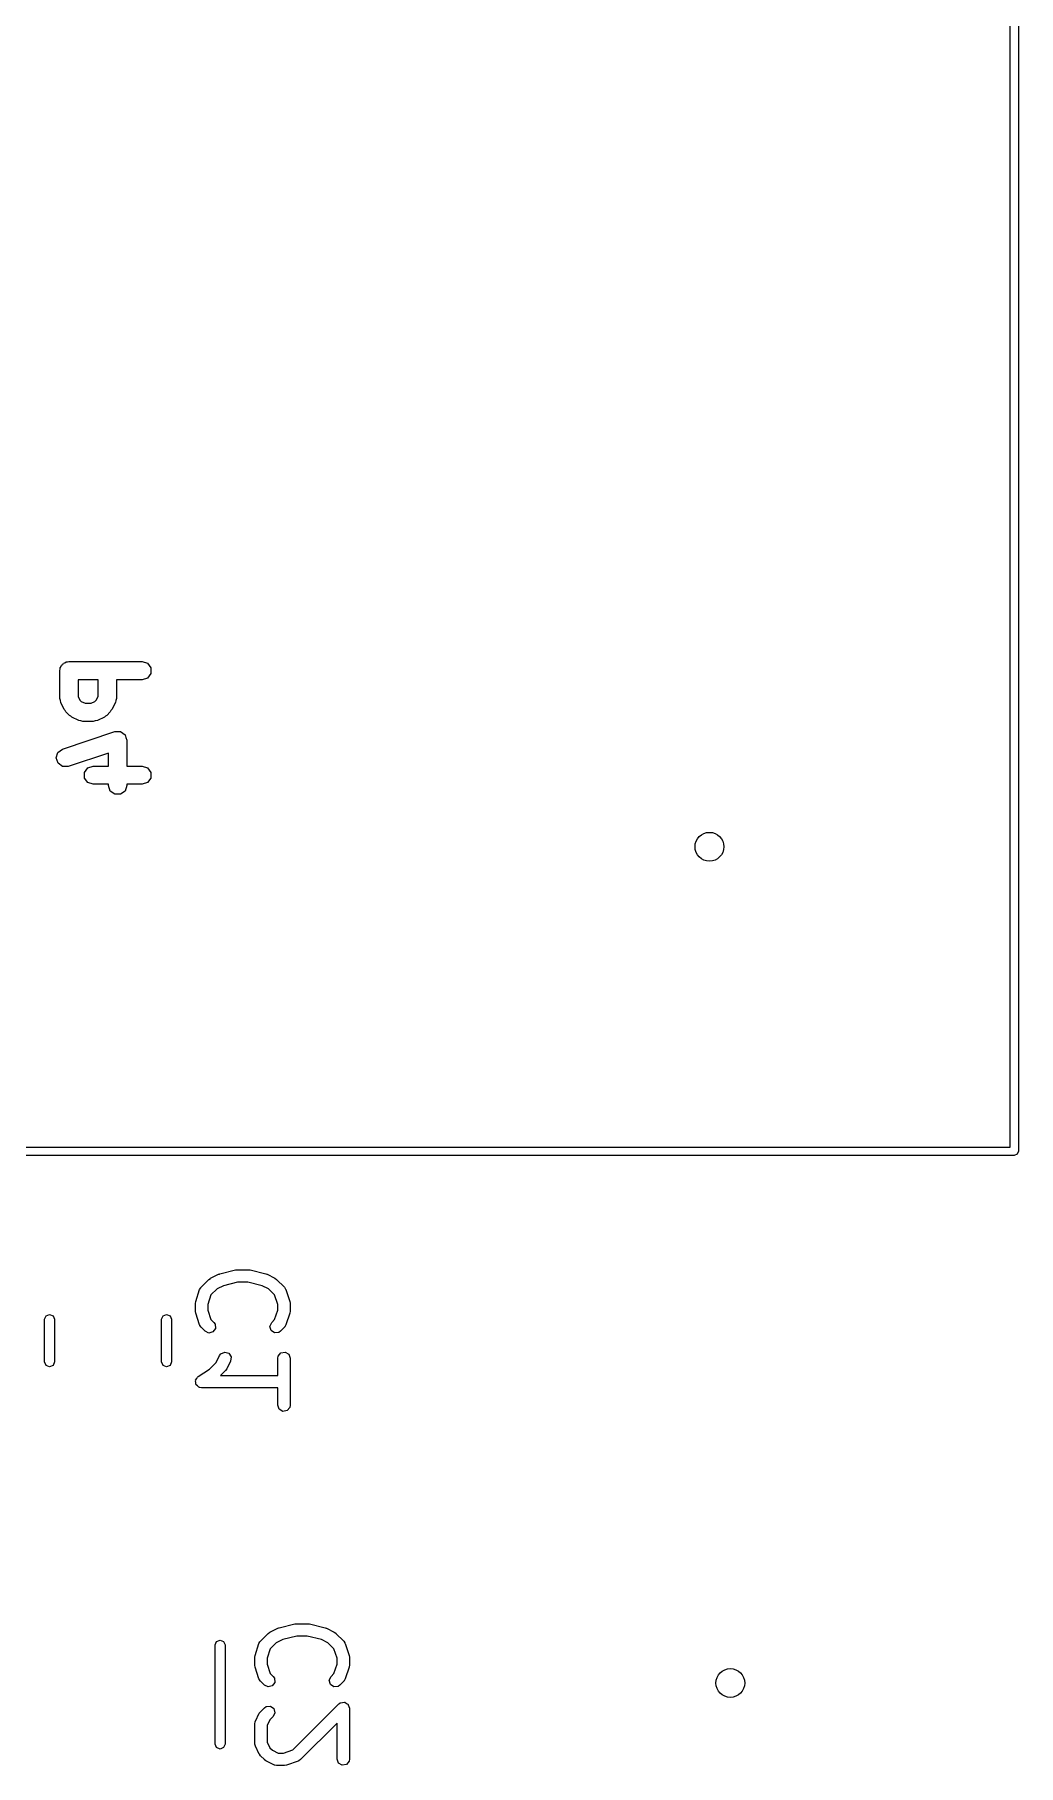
# Model space of a CAD drawing. Extents: x 0.05 to 3.95, y 0.04 to 3.84.
# Drawn here: x 3.477 to 3.948, y 0.161 to 0.988 of the extents above; entities that cross this region are included whole.
import ezdxf

# ---------------------------------------------------------------- set-up
doc = ezdxf.new("R2010")
doc.units = 0
doc.header["$MEASUREMENT"] = 0
doc.layers.add('BLACK', color=7, linetype='CONTINUOUS')

msp = doc.modelspace()

# ---------------------------------------------------------------- linework, layer by layer
at = {"layer": 'BLACK', "linetype": 'CONTINUOUS'}
for p, q in [((3.9437, 0.4563), (3.9437, 2.64134)), ((3.94764, 2.64331), (3.94764, 0.45433)), ((3.49033, 0.6868), (3.49089, 0.68721)), ((3.49089, 0.68721), (3.4913, 0.68777)), ((3.4913, 0.68777), (3.49196, 0.68799)), ((3.49196, 0.68799), (3.49252, 0.68839)), ((3.49252, 0.68839), (3.49321, 0.68839)), ((3.49321, 0.68839), (3.49387, 0.68861)), ((3.49387, 0.68861), (3.52887, 0.68861)), ((3.52887, 0.68861), (3.53144, 0.68777)), ((3.53144, 0.68777), (3.53303, 0.68558)), ((3.48949, 0.68423), (3.48971, 0.68489)), ((3.48949, 0.6709), (3.48949, 0.68423)), ((3.48971, 0.68558), (3.49011, 0.68615)), ((3.48971, 0.68489), (3.48971, 0.68558)), ((3.49011, 0.68615), (3.49033, 0.6868)), ((3.50783, 0.67986), (3.49824, 0.67986)), ((3.49824, 0.67986), (3.49824, 0.67193)), ((3.50783, 0.67193), (3.50783, 0.67986)), ((3.52887, 0.67986), (3.51658, 0.67986)), ((3.51658, 0.67986), (3.51658, 0.6709)), ((3.53144, 0.68069), (3.52887, 0.67986)), ((3.53303, 0.68288), (3.53144, 0.68069)), ((3.53303, 0.68558), (3.53303, 0.68288)), ((3.4898, 0.66994), (3.48949, 0.6709)), ((3.49824, 0.67193), (3.49913, 0.67016)), ((3.50694, 0.67016), (3.50783, 0.67193)), ((3.51658, 0.6709), (3.51626, 0.66994)), ((3.48995, 0.66894), (3.4898, 0.66994)), ((3.49162, 0.66561), (3.48995, 0.66894)), ((3.49212, 0.6651), (3.49162, 0.66561)), ((3.49244, 0.66447), (3.49212, 0.6651)), ((3.49411, 0.66281), (3.49244, 0.66447)), ((3.49474, 0.66248), (3.49411, 0.66281)), ((3.49524, 0.66199), (3.49474, 0.66248)), ((3.49913, 0.67016), (3.49979, 0.6695)), ((3.49979, 0.6695), (3.50157, 0.66861)), ((3.50157, 0.66861), (3.5045, 0.66861)), ((3.5045, 0.66861), (3.50628, 0.6695)), ((3.50628, 0.6695), (3.50694, 0.67016)), ((3.51133, 0.66248), (3.51082, 0.66199)), ((3.51196, 0.66281), (3.51133, 0.66248)), ((3.51363, 0.66447), (3.51196, 0.66281)), ((3.51395, 0.6651), (3.51363, 0.66447)), ((3.51445, 0.66561), (3.51395, 0.6651)), ((3.51611, 0.66894), (3.51445, 0.66561)), ((3.51626, 0.66994), (3.51611, 0.66894)), ((3.49082, 0.64672), (3.51582, 0.65505)), ((3.49858, 0.66032), (3.49524, 0.66199)), ((3.49958, 0.66017), (3.49858, 0.66032)), ((3.50053, 0.65986), (3.49958, 0.66017)), ((3.50553, 0.65986), (3.50053, 0.65986)), ((3.50649, 0.66017), (3.50553, 0.65986)), ((3.50749, 0.66032), (3.50649, 0.66017)), ((3.51082, 0.66199), (3.50749, 0.66032)), ((3.51582, 0.65505), (3.51583, 0.65505)), ((3.51583, 0.65505), (3.51585, 0.65506)), ((3.51585, 0.65506), (3.51719, 0.65506)), ((3.51719, 0.65506), (3.51852, 0.65507)), ((3.51852, 0.65507), (3.51854, 0.65506)), ((3.51854, 0.65506), (3.51855, 0.65506)), ((3.51855, 0.65506), (3.51963, 0.65428)), ((3.51963, 0.65428), (3.52072, 0.6535)), ((3.48864, 0.64511), (3.49082, 0.64672)), ((3.52072, 0.6535), (3.52073, 0.65348)), ((3.52073, 0.65348), (3.52074, 0.65347)), ((3.52074, 0.65347), (3.52115, 0.6522)), ((3.52115, 0.6522), (3.52158, 0.65093)), ((3.52158, 0.65093), (3.52157, 0.65092)), ((3.52157, 0.65092), (3.52158, 0.6509)), ((3.52158, 0.6509), (3.52158, 0.63861)), ((3.48783, 0.64253), (3.48864, 0.64511)), ((3.48868, 0.63997), (3.48783, 0.64253)), ((3.49088, 0.6384), (3.48868, 0.63997)), ((3.49358, 0.63842), (3.49088, 0.6384)), ((3.51283, 0.64483), (3.49358, 0.63842)), ((3.50137, 0.63558), (3.50296, 0.63777)), ((3.50296, 0.63777), (3.50553, 0.63861)), ((3.50553, 0.63861), (3.51283, 0.63861)), ((3.51283, 0.63861), (3.51283, 0.64483)), ((3.52158, 0.63861), (3.52887, 0.63861)), ((3.52887, 0.63861), (3.53144, 0.63777)), ((3.53144, 0.63777), (3.53303, 0.63558)), ((3.50137, 0.63288), (3.50137, 0.63558)), ((3.50296, 0.63069), (3.50137, 0.63288)), ((3.50553, 0.62986), (3.50296, 0.63069)), ((3.51283, 0.62986), (3.50553, 0.62986)), ((3.51283, 0.62923), (3.51283, 0.62986)), ((3.51366, 0.62666), (3.51283, 0.62923)), ((3.52158, 0.62923), (3.52074, 0.62666)), ((3.52887, 0.62986), (3.52158, 0.62986)), ((3.52158, 0.62986), (3.52158, 0.62923)), ((3.53144, 0.63069), (3.52887, 0.62986)), ((3.53303, 0.63288), (3.53144, 0.63069)), ((3.53303, 0.63558), (3.53303, 0.63288)), ((3.51585, 0.62507), (3.51366, 0.62666)), ((3.51855, 0.62507), (3.51585, 0.62507)), ((3.52074, 0.62666), (3.51855, 0.62507)), ((0.50669, 0.4563), (3.9437, 0.4563)), ((3.94567, 0.45236), (0.50472, 0.45236)), ((3.94706, 0.45294), (3.94567, 0.45236)), ((3.94764, 0.45433), (3.94706, 0.45294)), ((3.56593, 0.3957), (3.57343, 0.39758)), ((3.57343, 0.39758), (3.57402, 0.39762)), ((3.57402, 0.39762), (3.57415, 0.39767)), ((3.57415, 0.39767), (3.57977, 0.39767)), ((3.57977, 0.39767), (3.58035, 0.39756)), ((3.58035, 0.39756), (3.58049, 0.39758)), ((3.58049, 0.39758), (3.58799, 0.3957)), ((3.55684, 0.38905), (3.55699, 0.38914)), ((3.55699, 0.38914), (3.55706, 0.3893)), ((3.55706, 0.3893), (3.56081, 0.39305)), ((3.56081, 0.39305), (3.56154, 0.39356)), ((3.56154, 0.39356), (3.56158, 0.3936)), ((3.56158, 0.3936), (3.56533, 0.39548)), ((3.56768, 0.39005), (3.56465, 0.38854)), ((3.56533, 0.39548), (3.56582, 0.39563)), ((3.56582, 0.39563), (3.56593, 0.3957)), ((3.57451, 0.39176), (3.56768, 0.39005)), ((3.57941, 0.39176), (3.57451, 0.39176)), ((3.58624, 0.39005), (3.57941, 0.39176)), ((3.58927, 0.38854), (3.58624, 0.39005)), ((3.58799, 0.3957), (3.58845, 0.39549)), ((3.58845, 0.39549), (3.58859, 0.39548)), ((3.58859, 0.39548), (3.59234, 0.3936)), ((3.59234, 0.3936), (3.59305, 0.39308)), ((3.59305, 0.39308), (3.59311, 0.39305)), ((3.59311, 0.39305), (3.59686, 0.3893)), ((3.59686, 0.3893), (3.59745, 0.38846)), ((3.55432, 0.38159), (3.55448, 0.38246)), ((3.55432, 0.37784), (3.55432, 0.38159)), ((3.55448, 0.38252), (3.55635, 0.38815)), ((3.55448, 0.38246), (3.55448, 0.38252)), ((3.55635, 0.38815), (3.55684, 0.38905)), ((3.56173, 0.38562), (3.56023, 0.38111)), ((3.56023, 0.38111), (3.56023, 0.37832)), ((3.56465, 0.38854), (3.56173, 0.38562)), ((3.59219, 0.38562), (3.58927, 0.38854)), ((3.59369, 0.38111), (3.59219, 0.38562)), ((3.59369, 0.37832), (3.59369, 0.38111)), ((3.59745, 0.38846), (3.59746, 0.38829)), ((3.59746, 0.38829), (3.59757, 0.38815)), ((3.59757, 0.38815), (3.59945, 0.38252)), ((3.59945, 0.38252), (3.59958, 0.38165)), ((3.59958, 0.38165), (3.5996, 0.38159)), ((3.5996, 0.38159), (3.5996, 0.37784)), ((3.48228, 0.37396), (3.48298, 0.37563)), ((3.48228, 0.3536), (3.48228, 0.37396)), ((3.48298, 0.37563), (3.48465, 0.37632)), ((3.48465, 0.37632), (3.48632, 0.37563)), ((3.48632, 0.37563), (3.48701, 0.37396)), ((3.48701, 0.37396), (3.48701, 0.3536)), ((3.53819, 0.37396), (3.53888, 0.37563)), ((3.53819, 0.3536), (3.53819, 0.37396)), ((3.53888, 0.37563), (3.54055, 0.37632)), ((3.54055, 0.37632), (3.54222, 0.37563)), ((3.54222, 0.37563), (3.54291, 0.37396)), ((3.54291, 0.37396), (3.54291, 0.3536)), ((3.55435, 0.37778), (3.55432, 0.37784)), ((3.55448, 0.37691), (3.55435, 0.37778)), ((3.55635, 0.37128), (3.55448, 0.37691)), ((3.56023, 0.37832), (3.56173, 0.37381)), ((3.56173, 0.37381), (3.56311, 0.37243)), ((3.59081, 0.37243), (3.59219, 0.37381)), ((3.59219, 0.37381), (3.59369, 0.37832)), ((3.59945, 0.37691), (3.59757, 0.37128)), ((3.5996, 0.37784), (3.59945, 0.37697)), ((3.59945, 0.37697), (3.59945, 0.37691)), ((3.55646, 0.37114), (3.55635, 0.37128)), ((3.55647, 0.37097), (3.55646, 0.37114)), ((3.55706, 0.37013), (3.55647, 0.37097)), ((3.55894, 0.36825), (3.55706, 0.37013)), ((3.56077, 0.3674), (3.55894, 0.36825)), ((3.56272, 0.36792), (3.56077, 0.3674)), ((3.56388, 0.36958), (3.56272, 0.36792)), ((3.56311, 0.37243), (3.5637, 0.37159)), ((3.5637, 0.37159), (3.56388, 0.36958)), ((3.58996, 0.3706), (3.59081, 0.37243)), ((3.59048, 0.36865), (3.58996, 0.3706)), ((3.59213, 0.36749), (3.59048, 0.36865)), ((3.59414, 0.36767), (3.59213, 0.36749)), ((3.59498, 0.36825), (3.59414, 0.36767)), ((3.59686, 0.37013), (3.59498, 0.36825)), ((3.59693, 0.37029), (3.59686, 0.37013)), ((3.59708, 0.37038), (3.59693, 0.37029)), ((3.59757, 0.37128), (3.59708, 0.37038)), ((3.56422, 0.35334), (3.56588, 0.35666)), ((3.56588, 0.35666), (3.56649, 0.35749)), ((3.56649, 0.35749), (3.56835, 0.35829)), ((3.56835, 0.35829), (3.57028, 0.35772)), ((3.57028, 0.35772), (3.5714, 0.35603)), ((3.5714, 0.35603), (3.57117, 0.35402)), ((3.59369, 0.35534), (3.59387, 0.35635)), ((3.59387, 0.35635), (3.59517, 0.3579)), ((3.59517, 0.3579), (3.59716, 0.35825)), ((3.59716, 0.35825), (3.59891, 0.35724)), ((3.59891, 0.35724), (3.5996, 0.35534)), ((3.48298, 0.35193), (3.48228, 0.3536)), ((3.48465, 0.35124), (3.48298, 0.35193)), ((3.48632, 0.35193), (3.48465, 0.35124)), ((3.48701, 0.3536), (3.48632, 0.35193)), ((3.53888, 0.35193), (3.53819, 0.3536)), ((3.54055, 0.35124), (3.53888, 0.35193)), ((3.54222, 0.35193), (3.54055, 0.35124)), ((3.54291, 0.3536), (3.54222, 0.35193)), ((3.55564, 0.34655), (3.56102, 0.35014)), ((3.56102, 0.35014), (3.56422, 0.35334)), ((3.56874, 0.34951), (3.56628, 0.34705)), ((3.56877, 0.34956), (3.56874, 0.34951)), ((3.56929, 0.35027), (3.56877, 0.34956)), ((3.57117, 0.35402), (3.56929, 0.35027)), ((3.59369, 0.34705), (3.59369, 0.35534)), ((3.5996, 0.35534), (3.5996, 0.33285)), ((3.55437, 0.34461), (3.55445, 0.34475)), ((3.55452, 0.34376), (3.55437, 0.34461)), ((3.55444, 0.34492), (3.55495, 0.34561)), ((3.55445, 0.34475), (3.55444, 0.34492)), ((3.55457, 0.34291), (3.55452, 0.34376)), ((3.55469, 0.34279), (3.55457, 0.34291)), ((3.55472, 0.34262), (3.55469, 0.34279)), ((3.55538, 0.34207), (3.55472, 0.34262)), ((3.55495, 0.34561), (3.55538, 0.34636)), ((3.55538, 0.34636), (3.55554, 0.34641)), ((3.55597, 0.34145), (3.55538, 0.34207)), ((3.55554, 0.34641), (3.55564, 0.34655)), ((3.55614, 0.34143), (3.55597, 0.34145)), ((3.55627, 0.34132), (3.55614, 0.34143)), ((3.55728, 0.34114), (3.55627, 0.34132)), ((3.59369, 0.34114), (3.55728, 0.34114)), ((3.56628, 0.34705), (3.59369, 0.34705)), ((3.59369, 0.33285), (3.59369, 0.34114)), ((3.59438, 0.33095), (3.59369, 0.33285)), ((3.59942, 0.33184), (3.59812, 0.33029)), ((3.5996, 0.33285), (3.59942, 0.33184)), ((3.59613, 0.32994), (3.59438, 0.33095)), ((3.59812, 0.33029), (3.59613, 0.32994)), ((3.58541, 0.22001), (3.58916, 0.22376)), ((3.58916, 0.22376), (3.58988, 0.22427)), ((3.58988, 0.22427), (3.58993, 0.22431)), ((3.58993, 0.22431), (3.59368, 0.22619)), ((3.59368, 0.22619), (3.59416, 0.22633)), ((3.59416, 0.22633), (3.59428, 0.22641)), ((3.59428, 0.22641), (3.60178, 0.22829)), ((3.60178, 0.22829), (3.60237, 0.22833)), ((3.60237, 0.22833), (3.6025, 0.22837)), ((3.6025, 0.22837), (3.60812, 0.22837)), ((3.60812, 0.22837), (3.6087, 0.22827)), ((3.6087, 0.22827), (3.60884, 0.22829)), ((3.60884, 0.22829), (3.61634, 0.22641)), ((3.61634, 0.22641), (3.6168, 0.2262)), ((3.6168, 0.2262), (3.61694, 0.22619)), ((3.61694, 0.22619), (3.62069, 0.22431)), ((3.62069, 0.22431), (3.6214, 0.22379)), ((3.6214, 0.22379), (3.62146, 0.22376)), ((3.62146, 0.22376), (3.62521, 0.22001)), ((3.56378, 0.21819), (3.56447, 0.21986)), ((3.56378, 0.17078), (3.56378, 0.21819)), ((3.56447, 0.21986), (3.56614, 0.22055)), ((3.56614, 0.22055), (3.56781, 0.21986)), ((3.56781, 0.21986), (3.5685, 0.21819)), ((3.5685, 0.21819), (3.5685, 0.17078)), ((3.58282, 0.21323), (3.5847, 0.21886)), ((3.5847, 0.21886), (3.58518, 0.21976)), ((3.58518, 0.21976), (3.58534, 0.21985)), ((3.58534, 0.21985), (3.58541, 0.22001)), ((3.59008, 0.21633), (3.58858, 0.21182)), ((3.593, 0.21925), (3.59008, 0.21633)), ((3.59603, 0.22076), (3.593, 0.21925)), ((3.60286, 0.22247), (3.59603, 0.22076)), ((3.60776, 0.22247), (3.60286, 0.22247)), ((3.61459, 0.22076), (3.60776, 0.22247)), ((3.61762, 0.21925), (3.61459, 0.22076)), ((3.62054, 0.21633), (3.61762, 0.21925)), ((3.62204, 0.21182), (3.62054, 0.21633)), ((3.62521, 0.22001), (3.62579, 0.21917)), ((3.62579, 0.21917), (3.62581, 0.21899)), ((3.62581, 0.21899), (3.62592, 0.21886)), ((3.62592, 0.21886), (3.62779, 0.21323)), ((3.58267, 0.2123), (3.58282, 0.21317)), ((3.58267, 0.20855), (3.58267, 0.2123)), ((3.58269, 0.20849), (3.58267, 0.20855)), ((3.58282, 0.20761), (3.58269, 0.20849)), ((3.58282, 0.21317), (3.58282, 0.21323)), ((3.5847, 0.20199), (3.58282, 0.20761)), ((3.58858, 0.21182), (3.58858, 0.20903)), ((3.58858, 0.20903), (3.59008, 0.20452)), ((3.62054, 0.20452), (3.62204, 0.20903)), ((3.62204, 0.20903), (3.62204, 0.21182)), ((3.62779, 0.20761), (3.62592, 0.20199)), ((3.62779, 0.21323), (3.62792, 0.21236)), ((3.62795, 0.20855), (3.62779, 0.20768)), ((3.62779, 0.20768), (3.62779, 0.20761)), ((3.62792, 0.21236), (3.62795, 0.2123)), ((3.62795, 0.2123), (3.62795, 0.20855)), ((3.58481, 0.20185), (3.5847, 0.20199)), ((3.58482, 0.20168), (3.58481, 0.20185)), ((3.58541, 0.20084), (3.58482, 0.20168)), ((3.58728, 0.19896), (3.58541, 0.20084)), ((3.58911, 0.19811), (3.58728, 0.19896)), ((3.59008, 0.20452), (3.59146, 0.20314)), ((3.59222, 0.20029), (3.59107, 0.19863)), ((3.59146, 0.20314), (3.59205, 0.2023)), ((3.59205, 0.2023), (3.59222, 0.20029)), ((3.6183, 0.20131), (3.61916, 0.20314)), ((3.61882, 0.19936), (3.6183, 0.20131)), ((3.62048, 0.1982), (3.61882, 0.19936)), ((3.61916, 0.20314), (3.62054, 0.20452)), ((3.62333, 0.19896), (3.62249, 0.19837)), ((3.62521, 0.20084), (3.62333, 0.19896)), ((3.62528, 0.201), (3.62521, 0.20084)), ((3.62543, 0.20109), (3.62528, 0.201)), ((3.62592, 0.20199), (3.62543, 0.20109)), ((3.59107, 0.19863), (3.58911, 0.19811)), ((3.62249, 0.19837), (3.62048, 0.1982)), ((3.62343, 0.19038), (3.62352, 0.19048)), ((3.62352, 0.19048), (3.62359, 0.1905)), ((3.62359, 0.1905), (3.62374, 0.1906)), ((3.62374, 0.1906), (3.62463, 0.19068)), ((3.62463, 0.19068), (3.62551, 0.19083)), ((3.62551, 0.19083), (3.62562, 0.19077)), ((3.62562, 0.19077), (3.62576, 0.19078)), ((3.62576, 0.19078), (3.62649, 0.19027)), ((3.58298, 0.18175), (3.58486, 0.1855)), ((3.58486, 0.1855), (3.58538, 0.18621)), ((3.58538, 0.18621), (3.58541, 0.18626)), ((3.58541, 0.18626), (3.58728, 0.18814)), ((3.58728, 0.18814), (3.58812, 0.18873)), ((3.58812, 0.18873), (3.59014, 0.1889)), ((3.58992, 0.18243), (3.58858, 0.17973)), ((3.59146, 0.18396), (3.58992, 0.18243)), ((3.59014, 0.1889), (3.59179, 0.18774)), ((3.59231, 0.18579), (3.59146, 0.18396)), ((3.59179, 0.18774), (3.59231, 0.18579)), ((3.6009, 0.16801), (3.6229, 0.19001)), ((3.6229, 0.19001), (3.62343, 0.19038)), ((3.62649, 0.19027), (3.62725, 0.18982)), ((3.62725, 0.18982), (3.6273, 0.1897)), ((3.6273, 0.1897), (3.62741, 0.18962)), ((3.62741, 0.18962), (3.62764, 0.18876)), ((3.62764, 0.18876), (3.62795, 0.18793)), ((3.62795, 0.18793), (3.62795, 0.16356)), ((3.58267, 0.18043), (3.58285, 0.18144)), ((3.58267, 0.17105), (3.58267, 0.18043)), ((3.58285, 0.18144), (3.58296, 0.18157)), ((3.58296, 0.18157), (3.58298, 0.18175)), ((3.58858, 0.17973), (3.58858, 0.17175)), ((3.62204, 0.1808), (3.60458, 0.16334)), ((3.62204, 0.16356), (3.62204, 0.1808)), ((3.56447, 0.16911), (3.56378, 0.17078)), ((3.56614, 0.16842), (3.56447, 0.16911)), ((3.56781, 0.16911), (3.56614, 0.16842)), ((3.5685, 0.17078), (3.56781, 0.16911)), ((3.58273, 0.17089), (3.58267, 0.17105)), ((3.58269, 0.17072), (3.58273, 0.17089)), ((3.58298, 0.16973), (3.58269, 0.17072)), ((3.58486, 0.16598), (3.58298, 0.16973)), ((3.5849, 0.16594), (3.58486, 0.16598)), ((3.58541, 0.16522), (3.5849, 0.16594)), ((3.58858, 0.17175), (3.58992, 0.16905)), ((3.58992, 0.16905), (3.59112, 0.16786)), ((3.59112, 0.16786), (3.59382, 0.16651)), ((3.59382, 0.16651), (3.59639, 0.16651)), ((3.59639, 0.16651), (3.6009, 0.16801)), ((3.58728, 0.16334), (3.58541, 0.16522)), ((3.58734, 0.16331), (3.58728, 0.16334)), ((3.58805, 0.16279), (3.58734, 0.16331)), ((3.5918, 0.16091), (3.58805, 0.16279)), ((3.59198, 0.16089), (3.5918, 0.16091)), ((3.59211, 0.16078), (3.59198, 0.16089)), ((3.59312, 0.1606), (3.59211, 0.16078)), ((3.59687, 0.1606), (3.59312, 0.1606)), ((3.59693, 0.16062), (3.59687, 0.1606)), ((3.59781, 0.16075), (3.59693, 0.16062)), ((3.60343, 0.16263), (3.59781, 0.16075)), ((3.60357, 0.16274), (3.60343, 0.16263)), ((3.60374, 0.16275), (3.60357, 0.16274)), ((3.60458, 0.16334), (3.60374, 0.16275)), ((3.62273, 0.16166), (3.62204, 0.16356)), ((3.62448, 0.16065), (3.62273, 0.16166)), ((3.62647, 0.161), (3.62448, 0.16065)), ((3.62777, 0.16254), (3.62647, 0.161)), ((3.62795, 0.16356), (3.62777, 0.16254))]:
    msp.add_line(p, q, dxfattribs=at)
at = {"layer": 'BLACK'}
for centre in [(3.8, 0.6), (3.81, 0.2)]:
    msp.add_circle(centre, 0.00689, dxfattribs=at)

doc.saveas('drawing.dxf')
